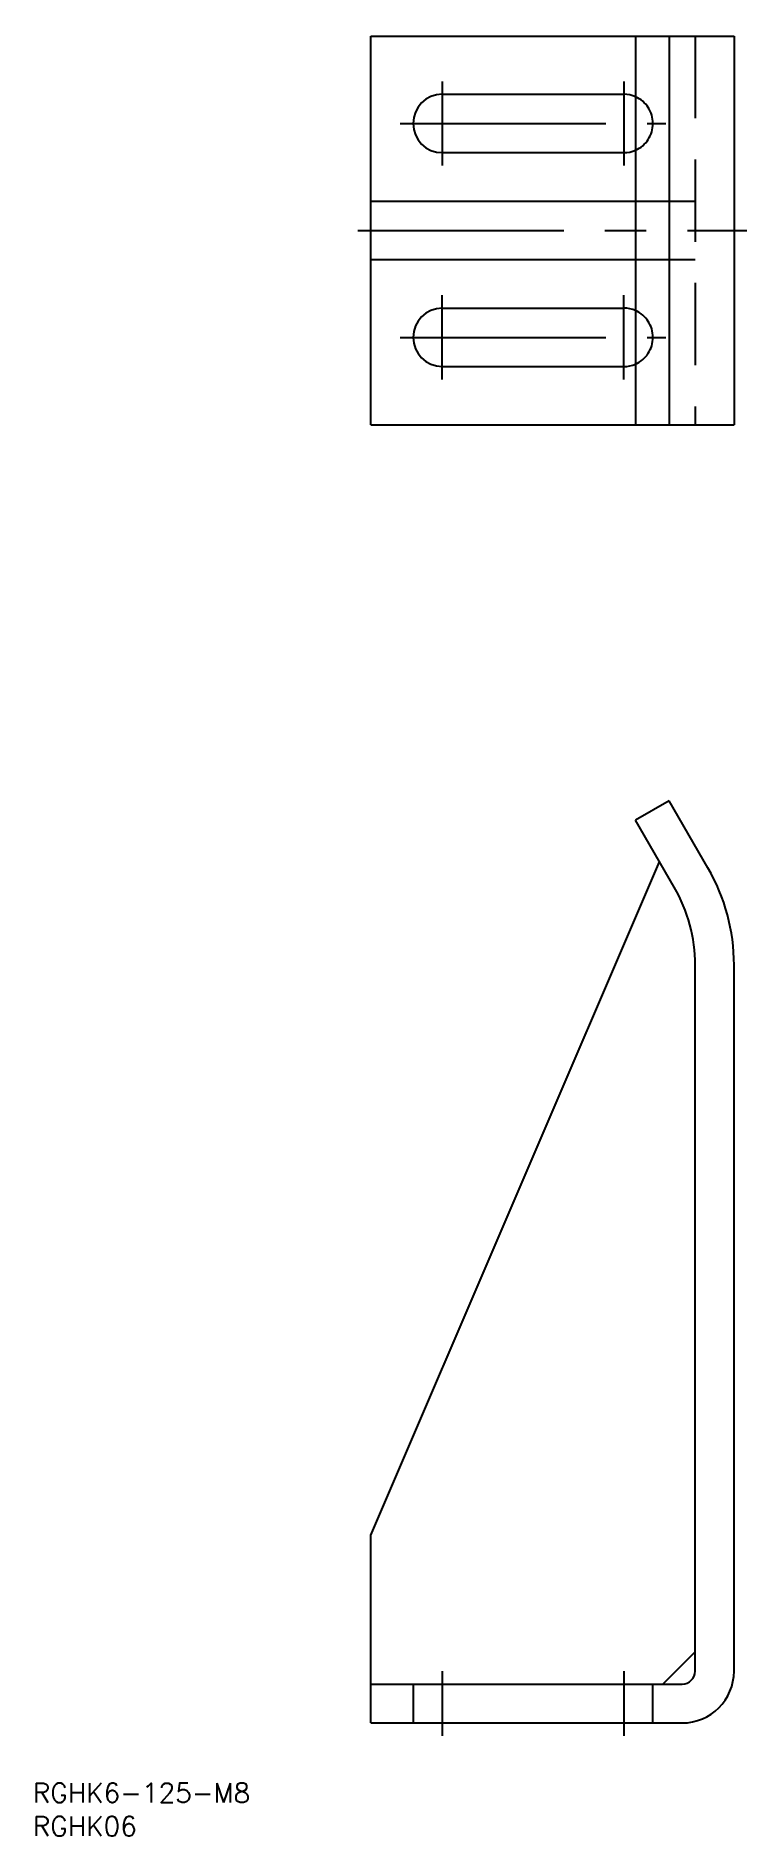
# Model space of a CAD drawing. Extents: x -52 to 58, y -17 to 260.
import ezdxf

# ---------------------------------------------------------------- set-up
doc = ezdxf.new("R2010")
doc.units = 0
doc.linetypes.add('CENTER', pattern=[50.8, 31.75, -6.35, 6.35, -6.35])
doc.linetypes.add('DASHED', pattern=[19.05, 12.7, -6.35])
doc.layers.get('0').update_dxf_attribs({"linetype": 'CONTINUOUS'})
doc.layers.add('CENTER', color=1, linetype='CENTER')
doc.styles.get("Standard").update_dxf_attribs({"font": 'txt.shx', "height": 3, "bigfont": 'bigfont.shx'})

# ---------------------------------------------------------------- blocks, each defined once
blk = doc.blocks.new('*U2')
at = {"color": 7, "linetype": 'CONTINUOUS'}
blk.add_text('RGHK6-125-M8', height=3, dxfattribs=at).set_placement((-52.17, -12.28))
blk = doc.blocks.new('*U3')
at = {"color": 7, "linetype": 'CONTINUOUS'}
blk.add_text('RGHK06', height=3, dxfattribs=at).set_placement((-52.17, -17.44))

msp = doc.modelspace()

# ---------------------------------------------------------------- linework, layer by layer
at = {"color": 7, "linetype": 'CONTINUOUS'}
for p, q in [((0, 200.32), (0, 260.32)), ((0, 260.32), (56, 260.32)), ((40.8, 260.32), (40.8, 200.32)), ((46, 260.32), (46, 200.32)), ((56, 260.32), (56, 200.32)), ((11, 251.32), (39, 251.32)), ((11, 242.32), (39, 242.32)), ((0, 234.82), (40.8, 234.82)), ((0, 225.82), (40.8, 225.82)), ((11, 218.32), (39, 218.32)), ((11, 209.32), (39, 209.32)), ((0, 200.32), (56, 200.32)), ((46, 142.32), (40.8, 139.32)), ((51.98, 131.96), (46, 142.32)), ((46.78, 128.96), (40.8, 139.32)), ((0, 29), (44.53, 132.86)), ((50, 8), (50, 116.96)), ((56, 8), (56, 116.96)), ((0, 0), (0, 29)), ((45, 6), (50, 11)), ((0, 6), (48, 6)), ((0, 0), (48, 0))]:
    msp.add_line(p, q, dxfattribs=at)
at = {"color": 3, "linetype": 'DASHED'}
for p, q in [((50, 260.32), (50, 200.32)), ((40.8, 234.82), (50, 234.82)), ((40.8, 225.82), (50, 225.82)), ((6.5, 6), (6.5, 0)), ((43.5, 0), (43.5, 6))]:
    msp.add_line(p, q, dxfattribs=at)
at = {"color": 7, "linetype": 'CONTINUOUS'}
for centre, radius, start, end in [((11, 246.82), 4.5, 90, 270), ((39, 246.82), 4.5, 66.3684, 90), ((39, 246.82), 4.5, 270, 293.6316), ((11, 213.82), 4.5, 90, 270), ((39, 213.82), 4.5, 66.3684, 90), ((39, 213.82), 4.5, 270, 293.6316), ((26, 116.96), 30, 0, 30), ((26, 116.96), 24, 0, 30), ((48, 8), 8, 270, 0), ((48, 8), 2, 270, 0)]:
    msp.add_arc(centre, radius, start, end, dxfattribs=at)
at = {"color": 3, "linetype": 'DASHED'}
for centre in [(39, 246.82), (39, 213.82)]:
    msp.add_arc(centre, 4.5, 293.6316, 66.3684, dxfattribs=at)
at = {"layer": 'CENTER', "color": 1, "linetype": 'CENTER'}
for p, q in [((11, 253.32), (11, 240.32)), ((39, 253.32), (39, 240.32)), ((4.5, 246.82), (45.5, 246.82)), ((-2, 230.32), (58, 230.32)), ((11, 207.32), (11, 220.32)), ((39, 207.32), (39, 220.32)), ((4.5, 213.82), (45.5, 213.82)), ((11, 8), (11, -2)), ((39, 8), (39, -2))]:
    msp.add_line(p, q, dxfattribs=at)

# ---------------------------------------------------------------- block references
at = {"color": 7, "linetype": 'CONTINUOUS'}
for name in ['*U2', '*U3']:
    msp.add_blockref(name, (0, 0), dxfattribs=at)

doc.saveas('drawing.dxf')
